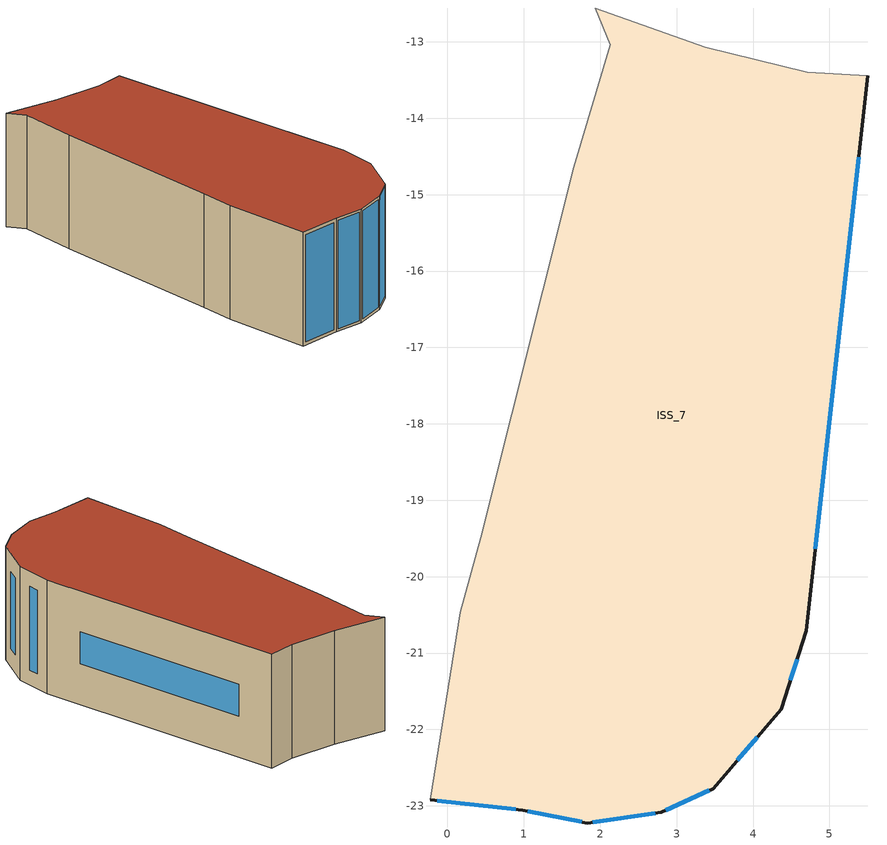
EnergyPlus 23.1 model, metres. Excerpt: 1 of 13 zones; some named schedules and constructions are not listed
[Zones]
ISS_7
 floor outside (90.1-2019 Nonresidential CZ 0 Exterior Floor (Mass)): -0.22,-22.92 0.16,-20.47 0.44,-19.49 1.65,-14.64 2.13,-13.04 1.93,-12.56 3.38,-13.07 4.71,-13.4 5.5,-13.44 4.7,-20.71 4.37,-21.73 3.48,-22.77 2.8,-23.09 1.83,-23.22 0.98,-23.06 z9
 wall outside (90.1-2019 Nonresidential CZ 0 Exterior Wall (Mass)): -0.22,-22.92 0.98,-23.06 1.83,-23.22 2.8,-23.09 3.48,-22.77 4.37,-21.73 4.7,-20.71 5.5,-13.44 z9:12
 wall to ISS_0 (Interior Partition (Mass)_FLIPPED): 5.5,-13.44 4.71,-13.4 3.38,-13.07 1.93,-12.56 2.13,-13.04 1.65,-14.64 0.44,-19.49 z9:12
 wall to ISS_11 (Interior Partition (Mass)): 0.44,-19.49 0.16,-20.47 -0.22,-22.92 z9:12
 window (90.1-2019 Nonresidential CZ 0 Glazing (Operable)): -0.13,-22.93 0.89,-23.05 z9.09:11.91; 1.05,-23.07 1.76,-23.21 z9.07:11.93; 1.9,-23.21 2.72,-23.1 z9.08:11.92; 2.85,-23.06 3.43,-22.8 z9.06:11.94; 3.8,-22.41 4.06,-22.1 z9.48:11.52; 4.49,-21.36 4.58,-21.08 z9.39:11.61; 4.81,-19.64 5.38,-14.51 z10.07:10.93
 roof outside (90.1-2019 Nonresidential CZ 0 Exterior Roof (Mass)): -0.22,-22.92 0.98,-23.06 1.83,-23.22 2.8,-23.09 3.48,-22.77 4.37,-21.73 4.7,-20.71 5.5,-13.44 4.71,-13.4 3.38,-13.07 1.93,-12.56 2.13,-13.04 1.65,-14.64 0.44,-19.49 0.16,-20.47 z12
[Schedule:Week:Daily]
NatVentAvail_ISS_2_12: 9e4de668-5c0b-4b18-9f84-43340eb7de64, 3fc7e13c-ba9b-4abf-ad62-5d9c6ae2b19f, 69fd0356-41ca-4566-a63a-875f57287f07, 0f72afe0-3d0d-43cd-bc86-6d366968bbdb, f0756c80-633d-445f-9ada-2880c47accb9, 58a8699a-92a3-475c-a43f-aee051d475cb, a5c75578-db00-4035-a6bd-12d8859ee814, 9e4de668-5c0b-4b18-9f84-43340eb7de64, 9e4de668-5c0b-4b18-9f84-43340eb7de64, 9e4de668-5c0b-4b18-9f84-43340eb7de64, 9e4de668-5c0b-4b18-9f84-43340eb7de64, 9e4de668-5c0b-4b18-9f84-43340eb7de64
NatVentAvail_ISS_2_13: 5668b15e-3178-4749-bdce-f16cad26c077, 43f57ed7-353c-49a5-95b1-fadbab51cf42, 9c120ee9-6e99-46a1-92c9-47147dbc7031, b718a5fb-b2a5-4edc-9616-2dbcbbb84562, 153a99d2-cb69-4770-80c4-b636431e560e, 7b7c670e-dffa-4387-a918-eb8090e016c5, 4ba70f92-26a1-4e22-ae9b-21b3a8cbfbc0, 5668b15e-3178-4749-bdce-f16cad26c077, 5668b15e-3178-4749-bdce-f16cad26c077, 5668b15e-3178-4749-bdce-f16cad26c077, 5668b15e-3178-4749-bdce-f16cad26c077, 5668b15e-3178-4749-bdce-f16cad26c077
NatVentAvail_ISS_2_14: 88ea5642-9558-4173-b52e-b72fd2a468fe, 7b0d70b4-6d3a-40d1-8645-cbeeba61a406, 91a15d1b-25b0-426a-999b-bde4fc834830, 8c6a5d82-2695-4c12-a2d9-937649744301, 5bb90e3b-6f0c-4724-a28a-9f01b1babb02, 70ed6a4c-85b4-46e2-b93d-c81f16dce1f6, 867d212e-9d6f-4428-ab79-ae34f15dca9c, 88ea5642-9558-4173-b52e-b72fd2a468fe, 88ea5642-9558-4173-b52e-b72fd2a468fe, 88ea5642-9558-4173-b52e-b72fd2a468fe, 88ea5642-9558-4173-b52e-b72fd2a468fe, 88ea5642-9558-4173-b52e-b72fd2a468fe
NatVentAvail_ISS_2_15: b7af9413-87d1-46bc-b3f9-c667b2052c9e, 269739aa-2d40-4877-9c61-5931b6ada25a, 7b914f22-7571-4aa1-ad53-4029426c74f7, 158876e2-13fd-4787-95ae-b86d372af880, 8e09e956-a7c9-41fd-ae93-b76491330efa, ad12a31f-083f-4236-bb79-d1e0870e19c1, 36a0acb6-d152-45fe-87a6-d6e7103a6972, b7af9413-87d1-46bc-b3f9-c667b2052c9e, b7af9413-87d1-46bc-b3f9-c667b2052c9e, b7af9413-87d1-46bc-b3f9-c667b2052c9e, b7af9413-87d1-46bc-b3f9-c667b2052c9e, b7af9413-87d1-46bc-b3f9-c667b2052c9e
NatVentAvail_ISS_2_16: cf3db2ff-82b6-488a-930d-133dbca2a297, d93b1293-4c19-4e22-a9a3-3eac806f7c1d, ac425b5f-9c42-4b8b-a498-5879e9bbcc94, a25a4507-8ff0-4e3c-92b1-267f2caeeb71, 5383cc17-6933-44ea-a498-ab2884f15de2, 9bfe174b-c2ed-4b65-a708-190e6d7b11fb, 4fd26251-b100-4953-a9ab-f1e24601d18a, cf3db2ff-82b6-488a-930d-133dbca2a297, cf3db2ff-82b6-488a-930d-133dbca2a297, cf3db2ff-82b6-488a-930d-133dbca2a297, cf3db2ff-82b6-488a-930d-133dbca2a297, cf3db2ff-82b6-488a-930d-133dbca2a297
NatVentAvail_ISS_2_17: f9e61ab1-7728-4d9d-8fe1-b24739b5c8d6, 813cbcb4-7a41-4a84-aec9-93c30a024dbd, 1a5d8876-3cc7-41a9-ba43-12e516d83989, 647e0f2c-778a-4d61-86bf-7f667cec723d, 2aae2edc-2d57-4e3d-973a-0211336ac020, 8d9c377b-d2ea-40e4-b66c-fc3d273aebea, cd556942-927f-4c86-bcef-3c459adf4f8e, f9e61ab1-7728-4d9d-8fe1-b24739b5c8d6, f9e61ab1-7728-4d9d-8fe1-b24739b5c8d6, f9e61ab1-7728-4d9d-8fe1-b24739b5c8d6, f9e61ab1-7728-4d9d-8fe1-b24739b5c8d6, f9e61ab1-7728-4d9d-8fe1-b24739b5c8d6
NatVentAvail_ISS_2_18: b58c5377-15d9-410f-a4cc-43822df6d4e0, 9e2eb322-e243-4a27-926a-d4e3defd8a08, 788a1496-81b9-4997-b196-09e885b656f9, b58c5377-15d9-410f-a4cc-43822df6d4e0, 6d0910fa-c984-4a92-8021-bbf9d67b93f9, a471a66b-f89d-442f-a9a8-48da8b7d5403, febc458f-bbc7-462c-85b9-881f4c73ab04, b58c5377-15d9-410f-a4cc-43822df6d4e0, b58c5377-15d9-410f-a4cc-43822df6d4e0, b58c5377-15d9-410f-a4cc-43822df6d4e0, b58c5377-15d9-410f-a4cc-43822df6d4e0, b58c5377-15d9-410f-a4cc-43822df6d4e0
NatVentAvail_ISS_2_19: a7a8551e-96d3-4fd6-bb0b-fe4ca2dd1986, f8c08b89-5adf-4e28-9409-8752b177d4a8, 524d0afd-2120-4997-92f0-2e86d4c74bf0, 94648f1a-2b8a-4c93-b626-513551805e1d, b85dd538-4fec-4d5e-8158-b1e68b90bbd8, 5b19d2b6-01c4-4e15-9780-7f20e980e38a, dd98143e-ec58-487d-9c8f-1bedbff18c8e, a7a8551e-96d3-4fd6-bb0b-fe4ca2dd1986, a7a8551e-96d3-4fd6-bb0b-fe4ca2dd1986, a7a8551e-96d3-4fd6-bb0b-fe4ca2dd1986, a7a8551e-96d3-4fd6-bb0b-fe4ca2dd1986, a7a8551e-96d3-4fd6-bb0b-fe4ca2dd1986
NatVentAvail_ISS_2_20: 556129f5-a8ab-42ab-bdec-427f6167c670, 2543d355-49e0-4e07-832c-9d94369e5f03, a7a8551e-96d3-4fd6-bb0b-fe4ca2dd1986, 707ad967-478c-4ac9-9f56-108cb743e184, ad2f890c-0a1c-4631-8b94-ab923c3a1fde, e09d4d53-ced4-452a-92ef-7031bfb63e31, 31eafc2d-287a-4af1-b968-868b65c6cfae, 556129f5-a8ab-42ab-bdec-427f6167c670, 556129f5-a8ab-42ab-bdec-427f6167c670, 556129f5-a8ab-42ab-bdec-427f6167c670, 556129f5-a8ab-42ab-bdec-427f6167c670, 556129f5-a8ab-42ab-bdec-427f6167c670
NatVentAvail_ISS_2_21: 0210ffe0-c8c5-4704-a17c-30f6b7ba5182, dc8b5669-3ebe-45cf-9e0a-796c1a786df0, 2e876ef0-6b14-469b-8aab-6b2f59b3159e, 99ba14a1-6c44-4f38-ba13-93252c98763a, 6cac600a-08a1-4369-bc47-e97c0b606d06, 49e001ed-d1c6-436c-bd0c-6ae12f544230, 33232d81-95e6-426a-8847-5e719ea95db1, 0210ffe0-c8c5-4704-a17c-30f6b7ba5182, 0210ffe0-c8c5-4704-a17c-30f6b7ba5182, 0210ffe0-c8c5-4704-a17c-30f6b7ba5182, 0210ffe0-c8c5-4704-a17c-30f6b7ba5182, 0210ffe0-c8c5-4704-a17c-30f6b7ba5182
NatVentAvail_ISS_2_22: 1bd8f6d5-efdc-47d3-8767-3f77d1b1a966, 998d96e1-0d67-4c43-8d66-3cf94210b12a, ff997f24-f6a6-43dc-ac3a-8c8fbd2ec0f4, cb262533-cb30-4446-bc1c-c7c292bc447b, ff731b20-b5fb-4160-a318-e8e97e32bd46, 112c67cb-92bf-435b-ae7b-1489d35ec978, 2bf5643d-2712-495e-b11b-f71902a6beb9, 1bd8f6d5-efdc-47d3-8767-3f77d1b1a966, 1bd8f6d5-efdc-47d3-8767-3f77d1b1a966, 1bd8f6d5-efdc-47d3-8767-3f77d1b1a966, 1bd8f6d5-efdc-47d3-8767-3f77d1b1a966, 1bd8f6d5-efdc-47d3-8767-3f77d1b1a966
NatVentAvail_ISS_2_23: 2ea1310e-d988-40e8-921b-6f63c6c66c5d, 2098abeb-3ad9-48cc-8fa9-fe43be57d8ea, ecac4bea-a4ab-4ca8-b15a-d21bf3634e23, 42f69e0f-da8f-401e-a904-95fe2d631b8b, 0fd5cf7c-50d3-4cef-a79c-1a673837e4a7, fda086fc-4683-4251-a165-0c31756bfeb3, 79ede57d-2ea5-4b6c-a09a-282900601d10, 2ea1310e-d988-40e8-921b-6f63c6c66c5d, 2ea1310e-d988-40e8-921b-6f63c6c66c5d, 2ea1310e-d988-40e8-921b-6f63c6c66c5d, 2ea1310e-d988-40e8-921b-6f63c6c66c5d, 2ea1310e-d988-40e8-921b-6f63c6c66c5d
NatVentAvail_ISS_2_24: ca33ea72-290d-466f-a10d-04f5078d5459, 80ac7100-fecc-432b-b8d8-0aef27925792, 0912e7bf-7941-4e81-81b9-3fe24044cb67, d3ac68ac-e5e1-41af-bbe9-eeafd04eb16f, 9366b974-fd66-436a-86a6-3dff316a52ed, 13d55ff6-3126-4d7e-a0b5-9d8af0269879, f26b9bc5-ebc0-49e0-b6f6-a9aecd680394, ca33ea72-290d-466f-a10d-04f5078d5459, ca33ea72-290d-466f-a10d-04f5078d5459, ca33ea72-290d-466f-a10d-04f5078d5459, ca33ea72-290d-466f-a10d-04f5078d5459, ca33ea72-290d-466f-a10d-04f5078d5459
NatVentAvail_ISS_2_25: 5e0caf0a-0975-4095-aeee-5177679fc916, ef3acc4a-62a7-4368-b11b-0bc0ee34e112, 768736c6-1e3d-478b-935d-de285d9124b7, a7131d28-bfe0-4a79-ba31-4b6647055931, 0b9b0190-0d32-4286-8001-29d5007821be, 1e2a233d-4ecc-4662-8356-21ca5b01d4a7, ed222975-a6bd-4094-8680-d0088485bc24, 5e0caf0a-0975-4095-aeee-5177679fc916, 5e0caf0a-0975-4095-aeee-5177679fc916, 5e0caf0a-0975-4095-aeee-5177679fc916, 5e0caf0a-0975-4095-aeee-5177679fc916, 5e0caf0a-0975-4095-aeee-5177679fc916
NatVentAvail_ISS_2_26: a0b2a994-346e-4f55-a40b-16c7d419b6a2, 93805fc4-68be-4367-b3d0-b1b0e915321a, 5b29b277-6946-4da2-9128-33dfe5b4a573, d8981ea7-3b19-4a0d-892a-4c63977dc961, 0f82b64c-7dc7-406a-8c1e-aa47caf37df0, e373829c-525b-4fac-a1b1-a8f08a7194f4, 21a982b9-085a-47cf-8ea2-cb4a41862746, a0b2a994-346e-4f55-a40b-16c7d419b6a2, a0b2a994-346e-4f55-a40b-16c7d419b6a2, a0b2a994-346e-4f55-a40b-16c7d419b6a2, a0b2a994-346e-4f55-a40b-16c7d419b6a2, a0b2a994-346e-4f55-a40b-16c7d419b6a2
NatVentAvail_ISS_2_27: 80324efd-f152-46ce-8575-1a18cefcb39a, 814fabf4-0522-4fe9-8f4f-1de8b595f9f5, d29c8621-b3bd-4f5f-961a-eec346ff4369, a817186f-8b5f-4d80-8c05-1cb199520749, 2dd3d1b6-e47b-47d8-8fa7-20257f54925f, b9bdd769-4ede-4986-a14d-4a501dff3d8b, 26786c90-2d85-41bd-bb4a-5ca09446c117, 80324efd-f152-46ce-8575-1a18cefcb39a, 80324efd-f152-46ce-8575-1a18cefcb39a, 80324efd-f152-46ce-8575-1a18cefcb39a, 80324efd-f152-46ce-8575-1a18cefcb39a, 80324efd-f152-46ce-8575-1a18cefcb39a
NatVentAvail_ISS_2_28: afddefd6-28d4-442d-ad49-25f7afed06cb, 11ce3725-ac08-45b4-8d15-dba4ddbf81b5, 5c9ea6a9-4a28-445d-8b68-fd476ea83ca3, bbbf1602-9477-4e5e-9481-cd1d7e6d0c49, 647e0f2c-778a-4d61-86bf-7f667cec723d, 7e8d2272-57f1-4e50-bfe5-2ae03f082589, 0210ffe0-c8c5-4704-a17c-30f6b7ba5182, afddefd6-28d4-442d-ad49-25f7afed06cb, afddefd6-28d4-442d-ad49-25f7afed06cb, afddefd6-28d4-442d-ad49-25f7afed06cb, afddefd6-28d4-442d-ad49-25f7afed06cb, afddefd6-28d4-442d-ad49-25f7afed06cb
NatVentAvail_ISS_2_29: 9743d7e3-5405-4d04-9865-b119cb90919b, 491b088b-98a8-4ca1-afb7-5d421815d782, ed3e7bd5-1fa8-481b-8e43-0912eb1fffae, 5533be66-3b4f-405b-b799-99f8e34f8cb0, 647e0f2c-778a-4d61-86bf-7f667cec723d, 647e0f2c-778a-4d61-86bf-7f667cec723d, 86fec154-2770-4333-869b-bb2f9d25b5ef, 9743d7e3-5405-4d04-9865-b119cb90919b, 9743d7e3-5405-4d04-9865-b119cb90919b, 9743d7e3-5405-4d04-9865-b119cb90919b, 9743d7e3-5405-4d04-9865-b119cb90919b, 9743d7e3-5405-4d04-9865-b119cb90919b
NatVentAvail_ISS_2_30: 61e7fb13-a446-4ec6-a607-a4a6cd2284d3, 47c5d768-7b4a-48a1-808d-429495cd01bc, da508a49-ad8b-4e53-b9b2-d0164f52c373, dcf350dc-4f7b-4b5e-b1b8-92644482046e, ee0a353c-06c1-410a-9095-8f6744b1c2f1, 93529c20-7374-44df-b5d5-3c3c54298201, ccaff583-bd9d-4d07-a1ac-620ebebbb31c, 61e7fb13-a446-4ec6-a607-a4a6cd2284d3, 61e7fb13-a446-4ec6-a607-a4a6cd2284d3, 61e7fb13-a446-4ec6-a607-a4a6cd2284d3, 61e7fb13-a446-4ec6-a607-a4a6cd2284d3, 61e7fb13-a446-4ec6-a607-a4a6cd2284d3
NatVentAvail_ISS_2_31: 82c106dd-bc00-4fce-8a04-eb4dc76f4f9c, 707ad967-478c-4ac9-9f56-108cb743e184, ed3e7bd5-1fa8-481b-8e43-0912eb1fffae, bbd0b068-26ff-4e4f-a8c0-b57341ff118f, 22fa6a63-464b-4f2c-a65c-d87b5fc7b7d2, 599195e0-ed3c-47ca-9420-8eb2dc85b173, 45bf7535-998e-43fd-8738-e1cb52290b51, 82c106dd-bc00-4fce-8a04-eb4dc76f4f9c, 82c106dd-bc00-4fce-8a04-eb4dc76f4f9c, 82c106dd-bc00-4fce-8a04-eb4dc76f4f9c, 82c106dd-bc00-4fce-8a04-eb4dc76f4f9c, 82c106dd-bc00-4fce-8a04-eb4dc76f4f9c
NatVentAvail_ISS_2_32: cabfadc2-6953-45da-a61a-3c777a358487, 6c62541d-0fa1-4a40-aa60-21a33239d522, 010681ba-3f35-4375-ab69-e478d26ef3a8, f4995040-d87e-4d6b-8b10-33307671ceab, 40516d12-9d9c-490d-bfd0-43ec75ffd147, f0ca66fc-98c0-45fc-b267-2071b25404df, 912a42c6-4e4a-4a4a-86b4-7e837848d989, cabfadc2-6953-45da-a61a-3c777a358487, cabfadc2-6953-45da-a61a-3c777a358487, cabfadc2-6953-45da-a61a-3c777a358487, cabfadc2-6953-45da-a61a-3c777a358487, cabfadc2-6953-45da-a61a-3c777a358487
NatVentAvail_ISS_2_33: dc0ba347-f5a3-4e9a-83c0-c83cc8bc54ae, ecea5fd7-fd1b-406f-aead-827340311a92, 2e9cac2a-bf76-4c29-afb8-0580842f94bd, 8ddd8f98-3bd6-4dbb-9028-2ad25883ccd4, 3e242ed7-cd6c-40cd-b18f-d34fd88d666a, 2e876ef0-6b14-469b-8aab-6b2f59b3159e, a575a69e-0300-4b39-b79f-9cb5c69989e1, dc0ba347-f5a3-4e9a-83c0-c83cc8bc54ae, dc0ba347-f5a3-4e9a-83c0-c83cc8bc54ae, dc0ba347-f5a3-4e9a-83c0-c83cc8bc54ae, dc0ba347-f5a3-4e9a-83c0-c83cc8bc54ae, dc0ba347-f5a3-4e9a-83c0-c83cc8bc54ae
NatVentAvail_ISS_2_34: c71735a8-d2ba-4572-830a-0894734640e5, 15a84b72-439d-4805-ac4c-ff4de479cb51, 99714c36-b1d6-4269-a341-3a8989bea4df, 2fba47ff-7b53-40d4-9c31-7281f1302855, 3bb729e9-ca62-4469-8274-3f21b47b349f, 8c979c6f-6f2c-4314-9f72-cd5781efeae1, c2eda44f-94bb-4372-852e-6bef2cd02afb, c71735a8-d2ba-4572-830a-0894734640e5, c71735a8-d2ba-4572-830a-0894734640e5, c71735a8-d2ba-4572-830a-0894734640e5, c71735a8-d2ba-4572-830a-0894734640e5, c71735a8-d2ba-4572-830a-0894734640e5
NatVentAvail_ISS_2_35: cb2e8875-93ba-420c-9320-8b74680c8990, e062ad48-5426-41dd-bf23-2009f85f336c, 31e6458c-07ac-4517-9220-31c48d09a3b9, 9b7d131e-3186-449e-8b52-dd4789ce3bba, a86efa0d-8891-41c0-89a9-eb536844657b, 035549cb-7cd7-4bfe-8bc9-e49292565a0c, bd6db147-fc37-4205-9b11-5b6f46a8a82d, cb2e8875-93ba-420c-9320-8b74680c8990, cb2e8875-93ba-420c-9320-8b74680c8990, cb2e8875-93ba-420c-9320-8b74680c8990, cb2e8875-93ba-420c-9320-8b74680c8990, cb2e8875-93ba-420c-9320-8b74680c8990
NatVentAvail_ISS_2_36: 14957d78-7096-4cd0-847d-719851f1f9cb, 556129f5-a8ab-42ab-bdec-427f6167c670, acefeeb5-6950-4d29-9a31-038535040565, c95166c3-0df7-4854-af66-5e402a93c156, f497b814-0ae1-4cd8-a428-8543eff9f638, e9c6165c-14cd-4937-a8e7-b565664e8b78, 768736c6-1e3d-478b-935d-de285d9124b7, 14957d78-7096-4cd0-847d-719851f1f9cb, 14957d78-7096-4cd0-847d-719851f1f9cb, 14957d78-7096-4cd0-847d-719851f1f9cb, 14957d78-7096-4cd0-847d-719851f1f9cb, 14957d78-7096-4cd0-847d-719851f1f9cb
NatVentAvail_ISS_2_37: 647e0f2c-778a-4d61-86bf-7f667cec723d, 3f10379c-0093-4767-992c-fd07ff15a921, a515830e-e99d-4f80-8d2d-bceac72bcc96, 708f4b1b-d897-4e40-ba31-5dcf786ec232, 88f0f781-2095-4cab-811f-fcbeafe84bf1, 9497c3f9-e4f3-4ae8-9b5e-6f440661514e, f0d131bc-7259-480b-abc7-8669a17035a5, 647e0f2c-778a-4d61-86bf-7f667cec723d, 647e0f2c-778a-4d61-86bf-7f667cec723d, 647e0f2c-778a-4d61-86bf-7f667cec723d, 647e0f2c-778a-4d61-86bf-7f667cec723d, 647e0f2c-778a-4d61-86bf-7f667cec723d
NatVentAvail_ISS_2_38: 38160a7b-cedf-439a-8059-5cf7941b4912, 03ce9e7a-65d5-46a4-8d63-0140e1345a37, 14957d78-7096-4cd0-847d-719851f1f9cb, cfbf5411-beb3-41e1-9a23-aa0ca608badd, 8dcef693-7ac2-4f5f-997f-bc84f486b6a7, 7eab9e2b-be06-4916-a95d-86be924a48ab, 54e0b8a6-a6b6-4136-87a9-f83568c42000, 38160a7b-cedf-439a-8059-5cf7941b4912, 38160a7b-cedf-439a-8059-5cf7941b4912, 38160a7b-cedf-439a-8059-5cf7941b4912, 38160a7b-cedf-439a-8059-5cf7941b4912, 38160a7b-cedf-439a-8059-5cf7941b4912
NatVentAvail_ISS_2_39: 42116582-086e-478e-a545-e69779dd8a52, 9d288bcf-82ae-4146-9808-df23f250a1dc, d05bd24d-796b-48bf-8bc5-fa42b119640c, 892ca305-55de-4dc0-af6a-51d8376fde55, 7994c865-9a9e-42bf-96af-63adb22c49f4, dce1a1f0-0f4f-47f8-879e-e82bf6481323, 647e0f2c-778a-4d61-86bf-7f667cec723d, 42116582-086e-478e-a545-e69779dd8a52, 42116582-086e-478e-a545-e69779dd8a52, 42116582-086e-478e-a545-e69779dd8a52, 42116582-086e-478e-a545-e69779dd8a52, 42116582-086e-478e-a545-e69779dd8a52
NatVentAvail_ISS_2_40: 5533be66-3b4f-405b-b799-99f8e34f8cb0, 62544955-a936-482c-906c-381c0f763359, 7b40fb9b-38a4-4381-aacb-8ca0e517f460, 6cff4513-23d9-4409-9f82-67d1129c049c, af7cea50-2548-4713-ade1-bb5f1317633d, a6147425-efa8-4ccf-b728-ea99352bfbcc, d3442ac6-991d-4841-938f-e4596bd3233e, 5533be66-3b4f-405b-b799-99f8e34f8cb0, 5533be66-3b4f-405b-b799-99f8e34f8cb0, 5533be66-3b4f-405b-b799-99f8e34f8cb0, 5533be66-3b4f-405b-b799-99f8e34f8cb0, 5533be66-3b4f-405b-b799-99f8e34f8cb0
NatVentAvail_ISS_2_41: 59d3c64f-cbeb-49ec-8387-58f3f2b90f9d, 66007fb2-c5ae-419e-81cc-261699452ae2, 7d14298f-0906-4f3e-9f36-b6a99c817ed8, bd011661-e40d-459e-81a3-81152da9ae29, a116ffe2-3308-46ed-a124-2af9f3d2e74a, db9fa88f-338c-411f-a84f-49e209720758, 803f9708-a926-4751-926f-f16e332721b0, 59d3c64f-cbeb-49ec-8387-58f3f2b90f9d, 59d3c64f-cbeb-49ec-8387-58f3f2b90f9d, 59d3c64f-cbeb-49ec-8387-58f3f2b90f9d, 59d3c64f-cbeb-49ec-8387-58f3f2b90f9d, 59d3c64f-cbeb-49ec-8387-58f3f2b90f9d
NatVentAvail_ISS_2_42: 2808f7b0-1c0f-4144-87d4-a76f10fee8d9, e3fb42f2-a6d4-4862-bf0f-71ab0796680f, 0818dc65-244d-4940-a860-a19bc4301a4e, 2a278de2-dc39-4bd9-9e82-1f718675efa6, b7428224-98b5-45bc-b742-e868bdf63f7d, ffb6534b-00db-462c-8b74-2842105eb40f, fecb7d50-88e2-4d1a-af6c-68455751857f, 2808f7b0-1c0f-4144-87d4-a76f10fee8d9, 2808f7b0-1c0f-4144-87d4-a76f10fee8d9, 2808f7b0-1c0f-4144-87d4-a76f10fee8d9, 2808f7b0-1c0f-4144-87d4-a76f10fee8d9, 2808f7b0-1c0f-4144-87d4-a76f10fee8d9
NatVentAvail_ISS_2_43: 9dc253b0-e231-4f2b-9ea7-828fee2c37e4, fa0bea73-c2e6-45e3-96d8-af98ac851d88, 9be23fc3-474e-46e7-80ab-479dcdd7b12c, 454bf78a-b83d-4394-8a58-09a865dced9e, b4d43366-15f9-4acc-a29f-34d4b033d256, 4871399f-b61b-4905-af7a-bcd03d8ceefa, 763d6eef-4fd2-4aa6-889b-548632fdfbdf, 9dc253b0-e231-4f2b-9ea7-828fee2c37e4, 9dc253b0-e231-4f2b-9ea7-828fee2c37e4, 9dc253b0-e231-4f2b-9ea7-828fee2c37e4, 9dc253b0-e231-4f2b-9ea7-828fee2c37e4, 9dc253b0-e231-4f2b-9ea7-828fee2c37e4
NatVentAvail_ISS_2_44: 0f435dd7-9992-4b1e-916b-d8ab013a0a25, af6d4643-a23d-428c-a926-324cae536613, 4a1d064e-6624-471d-9067-2aa29d2c6981, 5bd9e082-df74-473f-bff6-e8c21f54018f, 7245a75b-724e-4f00-8039-c1458dfc5d4f, 7cd69c54-cd54-49da-b36e-df01f1c90000, 5bc4788b-fd45-4e6f-9cfe-d2f56625bb94, 0f435dd7-9992-4b1e-916b-d8ab013a0a25, 0f435dd7-9992-4b1e-916b-d8ab013a0a25, 0f435dd7-9992-4b1e-916b-d8ab013a0a25, 0f435dd7-9992-4b1e-916b-d8ab013a0a25, 0f435dd7-9992-4b1e-916b-d8ab013a0a25
NatVentAvail_ISS_2_45: 2e6fd446-64fd-454b-83e0-e820f9a5f52d, 47c5d768-7b4a-48a1-808d-429495cd01bc, 24f82ca7-02df-4b2b-8431-49b57da55878, 9154eef6-d584-40c8-9aaf-951aa9aadaa9, d05bd24d-796b-48bf-8bc5-fa42b119640c, ff37fa68-dd59-4cdc-90b5-d7eb4149bc4b, 2e6fd446-64fd-454b-83e0-e820f9a5f52d, 2e6fd446-64fd-454b-83e0-e820f9a5f52d, 2e6fd446-64fd-454b-83e0-e820f9a5f52d, 2e6fd446-64fd-454b-83e0-e820f9a5f52d, 2e6fd446-64fd-454b-83e0-e820f9a5f52d, 2e6fd446-64fd-454b-83e0-e820f9a5f52d
NatVentAvail_ISS_2_46: 3880684c-4c2a-4487-a7e7-7d189b46f996, e3fb42f2-a6d4-4862-bf0f-71ab0796680f, 4976e6ea-0732-4ae9-9683-e3dbb1fc3b68, 66a4b0d3-9729-4bf5-9d08-4a9be02f38f6, 820141ac-03eb-4e58-a5b8-6f2c45d92f95, 33cd5aa4-a96e-426c-81d2-1221b210cbe2, 15d4cf67-ff78-4ec2-8d50-2fc886172d41, 3880684c-4c2a-4487-a7e7-7d189b46f996, 3880684c-4c2a-4487-a7e7-7d189b46f996, 3880684c-4c2a-4487-a7e7-7d189b46f996, 3880684c-4c2a-4487-a7e7-7d189b46f996, 3880684c-4c2a-4487-a7e7-7d189b46f996
NatVentAvail_ISS_2_47: ee9849e3-887a-499a-b882-28cbc8083034, 4b53910d-d204-4947-a54a-cd3d37a40da5, 1223336f-18bf-437e-8268-c0e1954d8743, 753e93bf-89d1-40d1-b309-9bce8eb9f664, 81dae9b8-5997-469a-9117-cbc3d17ebd06, af543aae-b248-4037-99a1-4d50ae8ffb33, 5d5b2702-2c7f-483b-947f-456a0eea631f, ee9849e3-887a-499a-b882-28cbc8083034, ee9849e3-887a-499a-b882-28cbc8083034, ee9849e3-887a-499a-b882-28cbc8083034, ee9849e3-887a-499a-b882-28cbc8083034, ee9849e3-887a-499a-b882-28cbc8083034
NatVentAvail_ISS_2_48: 30d76fa2-4c50-4b3a-ad17-cc10b9aea00e, b717b5df-fc11-4f22-a0bd-12f8fad6ab1c, 69c12385-b157-4fe4-8344-63f7e2c458b7, 827d8c67-cae4-4eb4-a0be-ff347a9871f8, 2b8b0dab-d679-468d-919a-671dc34f505c, b9656b78-909f-4a35-9a7a-69544d47ec9e, 6b2a8a7c-3353-40dc-b63b-3f8b394cf8f3, 30d76fa2-4c50-4b3a-ad17-cc10b9aea00e, 30d76fa2-4c50-4b3a-ad17-cc10b9aea00e, 30d76fa2-4c50-4b3a-ad17-cc10b9aea00e, 30d76fa2-4c50-4b3a-ad17-cc10b9aea00e, 30d76fa2-4c50-4b3a-ad17-cc10b9aea00e
NatVentAvail_ISS_2_49: e0015b53-feea-4429-ada7-d76f0b9231d1, 55596048-ec17-487a-902e-c55c7eb9ace5, b853b29e-9c2c-4892-bd5c-8d3a8b51e72a, 252c8724-0607-4cdb-be98-c91667e48fc6, c2935997-d6a9-4e1d-b60c-1610340fb184, c9327b22-8aae-4475-9a9a-6cf8266ffa2d, 47a5a79d-addb-4f5c-b3b1-a9e1da72ace4, e0015b53-feea-4429-ada7-d76f0b9231d1, e0015b53-feea-4429-ada7-d76f0b9231d1, e0015b53-feea-4429-ada7-d76f0b9231d1, e0015b53-feea-4429-ada7-d76f0b9231d1, e0015b53-feea-4429-ada7-d76f0b9231d1
NatVentAvail_ISS_2_50: ce5cffd1-dfe9-4efa-b3d5-d671689116b9, 7b40fb9b-38a4-4381-aacb-8ca0e517f460, a6f73b0e-533f-4f09-9ae1-883daf27fab8, 0938b528-273c-47a1-9994-1ea175fea59f, 88c98681-de3d-4e86-ac7d-cc4d1fde16bc, 384e5245-378b-4e4a-ad9e-28e078c8ad76, 430e81d0-f273-4145-8489-7b59100bae38, ce5cffd1-dfe9-4efa-b3d5-d671689116b9, ce5cffd1-dfe9-4efa-b3d5-d671689116b9, ce5cffd1-dfe9-4efa-b3d5-d671689116b9, ce5cffd1-dfe9-4efa-b3d5-d671689116b9, ce5cffd1-dfe9-4efa-b3d5-d671689116b9
NatVentAvail_ISS_2_51: cc87b3bc-a484-4a66-ba94-8dbdbdef3971, 12642c11-dbef-4302-a739-7d4c22e4cf91, 235e2975-71d9-4922-b088-0a3fc6f7e5c8, fd6bbb1e-dcd4-4596-a6b1-b28f948110c9, 17666d23-c914-44f2-9bf1-9adc02903633, 8a363d2e-cb01-49ae-b4df-73bd649d6a56, 599195e0-ed3c-47ca-9420-8eb2dc85b173, cc87b3bc-a484-4a66-ba94-8dbdbdef3971, cc87b3bc-a484-4a66-ba94-8dbdbdef3971, cc87b3bc-a484-4a66-ba94-8dbdbdef3971, cc87b3bc-a484-4a66-ba94-8dbdbdef3971, cc87b3bc-a484-4a66-ba94-8dbdbdef3971
NatVentAvail_ISS_2_52: 645b4d4e-ac9d-495e-9a63-2e4d1f50bce6, 645b4d4e-ac9d-495e-9a63-2e4d1f50bce6, 645b4d4e-ac9d-495e-9a63-2e4d1f50bce6, 645b4d4e-ac9d-495e-9a63-2e4d1f50bce6, 645b4d4e-ac9d-495e-9a63-2e4d1f50bce6, 645b4d4e-ac9d-495e-9a63-2e4d1f50bce6, 645b4d4e-ac9d-495e-9a63-2e4d1f50bce6, 645b4d4e-ac9d-495e-9a63-2e4d1f50bce6, 645b4d4e-ac9d-495e-9a63-2e4d1f50bce6, 645b4d4e-ac9d-495e-9a63-2e4d1f50bce6, 645b4d4e-ac9d-495e-9a63-2e4d1f50bce6, 645b4d4e-ac9d-495e-9a63-2e4d1f50bce6
CoolAvail_ISS_3_0: a417bc9b-de5d-478e-ac5a-152c6a4f7a89, 836c73d3-2576-4144-97e6-c70854d764d6, f21eb7b5-cb40-4ed3-bbb3-f16760163231, 53be7783-fd64-423c-a27b-175849620a87, 22bc9668-a33e-41c7-ae03-98d5d5175df1, 2412ec26-a0f2-4143-834a-9f1852bb9a24, c20c6325-035d-4fcf-ab28-c6ec7fc70f12, a417bc9b-de5d-478e-ac5a-152c6a4f7a89, a417bc9b-de5d-478e-ac5a-152c6a4f7a89, a417bc9b-de5d-478e-ac5a-152c6a4f7a89, a417bc9b-de5d-478e-ac5a-152c6a4f7a89, a417bc9b-de5d-478e-ac5a-152c6a4f7a89
CoolAvail_ISS_3_1: 600e6f81-509e-41a3-bf2a-7f4d4cd3f12d, 9c59bec2-965e-4264-86f9-2795118ffd9a, 27e7b16b-72d9-431f-b453-2e2977553cfc, 50203e56-6c21-4e68-9ed3-ec361ae7fbf5, 3c5e5518-20ab-4da8-b48c-757ccb7e7b16, 3e445df1-7824-4703-812c-c04ceaa15678, 9ed38821-d607-4615-af28-74997d602d41, 600e6f81-509e-41a3-bf2a-7f4d4cd3f12d, 600e6f81-509e-41a3-bf2a-7f4d4cd3f12d, 600e6f81-509e-41a3-bf2a-7f4d4cd3f12d, 600e6f81-509e-41a3-bf2a-7f4d4cd3f12d, 600e6f81-509e-41a3-bf2a-7f4d4cd3f12d
CoolAvail_ISS_3_2: fefa7470-6499-4d9c-b07b-9c7f88e447d1, a7dcafae-2906-446c-9b26-0086116a9b99, 3c5e5518-20ab-4da8-b48c-757ccb7e7b16, 54ed71e1-a682-4fa7-a082-a69a991a5405, 836c73d3-2576-4144-97e6-c70854d764d6, 880b13ef-80d1-48a6-8c94-5c4a55c71318, fa33bd47-d0f2-41b1-b05b-c4f59bf5be52, fefa7470-6499-4d9c-b07b-9c7f88e447d1, fefa7470-6499-4d9c-b07b-9c7f88e447d1, fefa7470-6499-4d9c-b07b-9c7f88e447d1, fefa7470-6499-4d9c-b07b-9c7f88e447d1, fefa7470-6499-4d9c-b07b-9c7f88e447d1
CoolAvail_ISS_3_3: a964d107-99e5-4c3f-80a4-b375b6296ccf, 2bf5643d-2712-495e-b11b-f71902a6beb9, 5cc6bdb1-05a1-42f5-8221-9d794d79924b, 2a3339b3-e2e2-45cf-b4ec-3f7e3fbc4b55, 3115536e-5706-4f12-9700-b6739fd72d3d, a417bc9b-de5d-478e-ac5a-152c6a4f7a89, fb0c9244-f965-4aaa-a2ea-ef8543a84256, a964d107-99e5-4c3f-80a4-b375b6296ccf, a964d107-99e5-4c3f-80a4-b375b6296ccf, a964d107-99e5-4c3f-80a4-b375b6296ccf, a964d107-99e5-4c3f-80a4-b375b6296ccf, a964d107-99e5-4c3f-80a4-b375b6296ccf
CoolAvail_ISS_3_4: 6da0d640-41d6-4d81-b6cd-84a96e27eb92, dc335e7b-e40b-45d7-a3b8-b3f38785f657, 0a8c2671-be92-4c7e-aefa-c823da672600, 25096b80-bc5d-4046-ae34-9a421a7ba3f3, 17924a3c-c327-41d2-8c3e-03fad28696f8, 5b6cb459-1bee-44b7-8ed4-1532ec9fd585, dc335e7b-e40b-45d7-a3b8-b3f38785f657, 6da0d640-41d6-4d81-b6cd-84a96e27eb92, 6da0d640-41d6-4d81-b6cd-84a96e27eb92, 6da0d640-41d6-4d81-b6cd-84a96e27eb92, 6da0d640-41d6-4d81-b6cd-84a96e27eb92, 6da0d640-41d6-4d81-b6cd-84a96e27eb92
CoolAvail_ISS_3_5: 1b2b79ad-1cd5-4e6e-8a93-2c334258d025, 7fac5dca-6247-45cd-8dfd-59ff1113f6d2, 0d3f302e-39b3-46db-91ad-ebb567b88478, 2ed8bb58-8f91-4013-ab6e-6fc83ace663d, 6d769ada-60ce-4cc0-b9dc-2cb87715f69f, 34333be0-0b36-417a-bdaa-6125df437898, 1771ffd5-caa0-4928-820c-20e77cdef4f0, 1b2b79ad-1cd5-4e6e-8a93-2c334258d025, 1b2b79ad-1cd5-4e6e-8a93-2c334258d025, 1b2b79ad-1cd5-4e6e-8a93-2c334258d025, 1b2b79ad-1cd5-4e6e-8a93-2c334258d025, 1b2b79ad-1cd5-4e6e-8a93-2c334258d025
CoolAvail_ISS_3_6: 5786a1c6-38cc-438a-a068-25cba8108d9f, 99714c36-b1d6-4269-a341-3a8989bea4df, b6e89017-2100-4019-9f46-5af95941ae45, ad3a6a62-cc7b-4c7e-a7e5-a267f50f4db2, 9b5191b9-2555-434d-b0ed-037681804869, 77e88983-67f6-4b44-98dd-3054537edaa1, dbd4606c-3431-4140-add9-9da3cfab12af, 5786a1c6-38cc-438a-a068-25cba8108d9f, 5786a1c6-38cc-438a-a068-25cba8108d9f, 5786a1c6-38cc-438a-a068-25cba8108d9f, 5786a1c6-38cc-438a-a068-25cba8108d9f, 5786a1c6-38cc-438a-a068-25cba8108d9f
CoolAvail_ISS_3_7: c21ce18f-258a-42b2-8b25-b9ab2e27f413, b43b7172-e3fb-4373-bdc9-8f749b47d15a, bf85736a-8573-442e-bd85-ff585c752e59, 517003f4-7d9d-40fb-96d9-487fb39c5bf8, d911e7df-975a-4f11-9ff0-e05dcd8c4814, ecacc597-b4bd-4c38-8eed-319bf132f5de, d5c7f0f5-559e-4bac-bf6a-45cfbae4ef2a, c21ce18f-258a-42b2-8b25-b9ab2e27f413, c21ce18f-258a-42b2-8b25-b9ab2e27f413, c21ce18f-258a-42b2-8b25-b9ab2e27f413, c21ce18f-258a-42b2-8b25-b9ab2e27f413, c21ce18f-258a-42b2-8b25-b9ab2e27f413
CoolAvail_ISS_3_8: c855a87a-381b-46c5-9509-19cdc15a7f16, 301e79a2-4036-4552-9288-b8d9b4fa0011, 93b745e8-7b9f-4e30-bf71-441b1fdfacd8, e88b8bb8-62ab-4327-a7bc-c4fc003f64de, bbe2ed1d-55af-43bf-9d37-65de6e4a3dd3, 0d434c85-d0d1-4a07-af58-6785c255dbec, 12531b47-a778-409a-afc3-5f5a1a383e38, c855a87a-381b-46c5-9509-19cdc15a7f16, c855a87a-381b-46c5-9509-19cdc15a7f16, c855a87a-381b-46c5-9509-19cdc15a7f16, c855a87a-381b-46c5-9509-19cdc15a7f16, c855a87a-381b-46c5-9509-19cdc15a7f16
CoolAvail_ISS_3_9: 0e76d949-a282-46ec-b801-109060926de2, b4f32424-d3d6-4af7-a79c-c04e2e11757a, 12531b47-a778-409a-afc3-5f5a1a383e38, e719e640-7e00-489b-8edd-bfe7804a2d2a, b5618662-c7cc-49cd-b34e-3453c7b254f5, 1922962d-f5d9-4df7-88ca-7a33a5eb062f, dd18dc81-d582-4864-a0d4-3ada93574e7f, 0e76d949-a282-46ec-b801-109060926de2, 0e76d949-a282-46ec-b801-109060926de2, 0e76d949-a282-46ec-b801-109060926de2, 0e76d949-a282-46ec-b801-109060926de2, 0e76d949-a282-46ec-b801-109060926de2
CoolAvail_ISS_3_10: f2bd7b92-6a91-4a89-8048-be345e62b38b, 12531b47-a778-409a-afc3-5f5a1a383e38, cb1b75e0-4137-4ada-927f-2a61dd554a3e, 09a565fc-3c68-4068-ac26-319aca6ba4b6, 816801dc-b40d-4246-9c25-0442f06b9d2d, 4eb1512c-ff09-472e-9494-275f9ae03200, 5d9c1a4a-b97f-4733-94bd-e5325f87bb21, f2bd7b92-6a91-4a89-8048-be345e62b38b, f2bd7b92-6a91-4a89-8048-be345e62b38b, f2bd7b92-6a91-4a89-8048-be345e62b38b, f2bd7b92-6a91-4a89-8048-be345e62b38b, f2bd7b92-6a91-4a89-8048-be345e62b38b
CoolAvail_ISS_3_11: 12531b47-a778-409a-afc3-5f5a1a383e38, 2626e346-23d2-4094-83a7-631a79799c78, 0bedf773-e20a-4acd-be5e-dfccc22e870d, 24e94fec-3535-439c-998b-a71de5d75a6d, d685fd45-53cd-4718-a5ea-5b6e2e856276, 3d46383b-c6ac-4ba4-9cc0-c0f1da04c7fa, 770208d9-5b4d-4cf1-9200-3452b372fe61, 12531b47-a778-409a-afc3-5f5a1a383e38, 12531b47-a778-409a-afc3-5f5a1a383e38, 12531b47-a778-409a-afc3-5f5a1a383e38, 12531b47-a778-409a-afc3-5f5a1a383e38, 12531b47-a778-409a-afc3-5f5a1a383e38
CoolAvail_ISS_3_12: 2a49bd9e-9915-47a3-954b-a32c9e47500b, 9e08d60f-c9da-484f-bf9e-7837ddd3a511, 85e938f2-61f0-4092-8ec3-83b8dffe3a66, 8ebf287d-460c-41da-8c03-126490aeafa5, 22e4fa96-4470-425b-901e-3615cbdfe0e1, 40eb410b-8b97-46fa-b254-2115dea6cfaa, 4159b8c2-2a64-4123-9940-32357fc1731d, 2a49bd9e-9915-47a3-954b-a32c9e47500b, 2a49bd9e-9915-47a3-954b-a32c9e47500b, 2a49bd9e-9915-47a3-954b-a32c9e47500b, 2a49bd9e-9915-47a3-954b-a32c9e47500b, 2a49bd9e-9915-47a3-954b-a32c9e47500b
CoolAvail_ISS_3_13: 384848ea-7a93-4560-b8ee-ec5266d10625, 614eb25d-e5b8-4107-b54b-5d4158fd9056, 59b33663-589d-48c1-a5c1-6e20830883ec, 6ba29500-ac7b-4d70-ac47-6c007b368cfb, 132cd3ec-a83f-49cf-8648-a09370be4941, f1fc106d-a514-46ef-bff2-05a4dc8aca2f, bdc6b1a4-79d0-4c65-b25e-944cb2d2051c, 384848ea-7a93-4560-b8ee-ec5266d10625, 384848ea-7a93-4560-b8ee-ec5266d10625, 384848ea-7a93-4560-b8ee-ec5266d10625, 384848ea-7a93-4560-b8ee-ec5266d10625, 384848ea-7a93-4560-b8ee-ec5266d10625
CoolAvail_ISS_3_14: da2abcf1-a83d-4caf-99ac-7c2a62dbec30, 70f22cb4-fad8-4aff-b708-de0332d0e58b, b07bd2ae-9cba-45b5-94c7-ce2a78ca4f52, ad638a53-e99d-4644-a045-98fca4859651, fa417855-4ce0-4d2e-8270-c4067d276175, e9d39820-b5ab-4219-8fdb-1f6ea82e7d9a, e7a75f08-2c2f-4d5a-9285-086150afe440, da2abcf1-a83d-4caf-99ac-7c2a62dbec30, da2abcf1-a83d-4caf-99ac-7c2a62dbec30, da2abcf1-a83d-4caf-99ac-7c2a62dbec30, da2abcf1-a83d-4caf-99ac-7c2a62dbec30, da2abcf1-a83d-4caf-99ac-7c2a62dbec30
CoolAvail_ISS_3_15: bf8d8d08-b5da-4eab-ab81-c7e2bc4feb84, 46694bac-1659-4936-ac25-1dc587c6151e, a7b93b7c-bb0d-4569-8ab5-263289a88eca, a6f73b0e-533f-4f09-9ae1-883daf27fab8, 7b0ea395-4744-4def-9f57-029d3dd74e19, 08c1e39c-960a-433e-9073-45c2b326f8cf, 9e58fef7-265b-4234-b35d-6513099853ff, bf8d8d08-b5da-4eab-ab81-c7e2bc4feb84, bf8d8d08-b5da-4eab-ab81-c7e2bc4feb84, bf8d8d08-b5da-4eab-ab81-c7e2bc4feb84, bf8d8d08-b5da-4eab-ab81-c7e2bc4feb84, bf8d8d08-b5da-4eab-ab81-c7e2bc4feb84
CoolAvail_ISS_3_16: 3b99b908-b67b-4082-9c57-f14cd4e20175, dcbf5a53-533c-48f1-bc7a-10c307c2ce74, 621fc430-6fa7-41aa-8575-27ae71a9f12b, 200463b3-062d-4a1d-bf36-fed1ff2f7d55, 7b2f8ec2-5717-4fe3-bdd1-4fc2317bb685, e6926a56-27a5-4f4a-8ddb-61bd12851976, b85d8ef4-832d-42d6-8bbc-591c5725e4ae, 3b99b908-b67b-4082-9c57-f14cd4e20175, 3b99b908-b67b-4082-9c57-f14cd4e20175, 3b99b908-b67b-4082-9c57-f14cd4e20175, 3b99b908-b67b-4082-9c57-f14cd4e20175, 3b99b908-b67b-4082-9c57-f14cd4e20175
CoolAvail_ISS_3_17: faf318e1-52bb-44b2-9559-41b3001244a9, c66cfd29-5af9-4e6c-a3ee-f7fb6640c622, fb7c023f-ec03-413f-b07d-d92b9ac5b466, 46f68e28-e864-40da-a2bf-d5357412eaba, 4700d6ba-9606-44f7-8714-5d4f0055c1bd, 7d5eb8ac-639b-46e3-bfbf-afe987bda89d, bb15e84b-718d-49d9-a2ed-4de5b00f072d, faf318e1-52bb-44b2-9559-41b3001244a9, faf318e1-52bb-44b2-9559-41b3001244a9, faf318e1-52bb-44b2-9559-41b3001244a9, faf318e1-52bb-44b2-9559-41b3001244a9, faf318e1-52bb-44b2-9559-41b3001244a9
CoolAvail_ISS_3_18: c71ad370-f608-45ec-94ff-412ab9c8d591, dc39d774-00dd-4167-add5-508ae4c5a254, aaaaf936-ef6c-4fa6-9fe8-a1a3edeff047, c71ad370-f608-45ec-94ff-412ab9c8d591, 85667b0f-253c-4fc0-b1a3-b59c0e00e3e3, f12a5308-02be-4f39-b291-fa425260f8d2, 39a611e9-6e07-44f2-bfbf-68aadf2830ba, c71ad370-f608-45ec-94ff-412ab9c8d591, c71ad370-f608-45ec-94ff-412ab9c8d591, c71ad370-f608-45ec-94ff-412ab9c8d591, c71ad370-f608-45ec-94ff-412ab9c8d591, c71ad370-f608-45ec-94ff-412ab9c8d591
CoolAvail_ISS_3_19: cf4da5fc-813a-42c6-a8cf-2b9b26fcd408, 5b5307dd-8704-4429-9e64-81538c3ab81d, 72f27e0f-b599-4d81-9918-0a94f5cc3f49, 47d734c6-dcec-4011-bd95-46f6d7a86160, 9cf70d63-5f0f-41fb-a418-96e44ca164e6, 6548734e-50a1-4eab-b1a1-846b9a044538, 5218c88c-08ca-4979-97bd-068abec87058, cf4da5fc-813a-42c6-a8cf-2b9b26fcd408, cf4da5fc-813a-42c6-a8cf-2b9b26fcd408, cf4da5fc-813a-42c6-a8cf-2b9b26fcd408, cf4da5fc-813a-42c6-a8cf-2b9b26fcd408, cf4da5fc-813a-42c6-a8cf-2b9b26fcd408
CoolAvail_ISS_3_20: 4a28bebf-378b-4e0c-98c7-5912cbc0f532, 3acbb844-98a0-44dd-9f8c-a763c2830a79, cf4da5fc-813a-42c6-a8cf-2b9b26fcd408, 88bcd4fe-2e18-43e4-966d-ed453cccf67b, 3cb64b28-6660-477c-87e6-b5ec23b45f9e, fff63c10-cad4-4c0c-a8a8-9c0b9824a16e, 31665143-5f46-4cf0-bce6-529c360b87a2, 4a28bebf-378b-4e0c-98c7-5912cbc0f532, 4a28bebf-378b-4e0c-98c7-5912cbc0f532, 4a28bebf-378b-4e0c-98c7-5912cbc0f532, 4a28bebf-378b-4e0c-98c7-5912cbc0f532, 4a28bebf-378b-4e0c-98c7-5912cbc0f532
CoolAvail_ISS_3_21: 10ea3e9c-c8e4-4c9f-9a24-6f8235490943, 7fac5dca-6247-45cd-8dfd-59ff1113f6d2, fdb1ab0e-c8ed-4873-981d-3b4b36397622, fa0bea73-c2e6-45e3-96d8-af98ac851d88, 41617b40-5751-42f6-8f46-a5aadaf03c91, b0a7b671-b70a-4647-ab0c-9003cefbd400, 939bb1c0-6e51-47b4-9cfe-0db9ee19da19, 10ea3e9c-c8e4-4c9f-9a24-6f8235490943, 10ea3e9c-c8e4-4c9f-9a24-6f8235490943, 10ea3e9c-c8e4-4c9f-9a24-6f8235490943, 10ea3e9c-c8e4-4c9f-9a24-6f8235490943, 10ea3e9c-c8e4-4c9f-9a24-6f8235490943
CoolAvail_ISS_3_22: 820141ac-03eb-4e58-a5b8-6f2c45d92f95, ca7a26c0-72df-4689-81e8-63cdea68c050, d67e7feb-ccfe-464f-92c3-b16381141cd6, cebbc58f-77ce-4730-93be-abe6f592f073, bd45c754-21c7-4c35-83bf-dd566571be01, 3880684c-4c2a-4487-a7e7-7d189b46f996, 6e76de09-a941-4bd2-b96f-27ccec68bb94, 820141ac-03eb-4e58-a5b8-6f2c45d92f95, 820141ac-03eb-4e58-a5b8-6f2c45d92f95, 820141ac-03eb-4e58-a5b8-6f2c45d92f95, 820141ac-03eb-4e58-a5b8-6f2c45d92f95, 820141ac-03eb-4e58-a5b8-6f2c45d92f95
CoolAvail_ISS_3_23: d70b2462-30a3-417d-9b55-76244d579941, 15f13d3f-b812-470b-b1af-9bdc06affd63, 5b780c38-c860-4b71-bae9-05cf259ed1fe, e1876e78-e687-400e-be40-ea94c5217d87, 8fdf88a8-82d9-410f-843e-46d4e1988e20, 597babd5-8b72-400e-8490-dbf98d6e2a09, 6da934b6-2253-4638-820a-9997a3fc5da8, d70b2462-30a3-417d-9b55-76244d579941, d70b2462-30a3-417d-9b55-76244d579941, d70b2462-30a3-417d-9b55-76244d579941, d70b2462-30a3-417d-9b55-76244d579941, d70b2462-30a3-417d-9b55-76244d579941
CoolAvail_ISS_3_24: 475d144a-8d13-4d58-a2da-3ab2e93dc7e7, 789598b5-f611-412a-b310-098c0f691a5d, 755330d8-1b22-4534-a02a-c53480b3a4e5, f78329c8-9ffc-489f-a2f5-fb6cb1761558, b2c2869d-ed13-4fac-99c7-aaf49e3b7844, 090aaad5-a128-486d-b200-6d922c48acf5, 44e7aa45-dbd7-4abf-8184-9797e4b36311, 475d144a-8d13-4d58-a2da-3ab2e93dc7e7, 475d144a-8d13-4d58-a2da-3ab2e93dc7e7, 475d144a-8d13-4d58-a2da-3ab2e93dc7e7, 475d144a-8d13-4d58-a2da-3ab2e93dc7e7, 475d144a-8d13-4d58-a2da-3ab2e93dc7e7
CoolAvail_ISS_3_25: 2b311644-3143-4e4f-ad19-09aa724a8dff, fe849b11-955d-4684-bbd0-a1e9b4aa19b6, 2e6fd446-64fd-454b-83e0-e820f9a5f52d, 9d987cba-2a7a-496d-b90f-662575cd5dd9, 59074af8-0a25-4315-856b-2edfad9a8916, 3a1e6eef-4dd5-40d8-a92a-1dea604d18d4, 01b983bd-2d17-4f0a-968b-3c204645bb15, 2b311644-3143-4e4f-ad19-09aa724a8dff, 2b311644-3143-4e4f-ad19-09aa724a8dff, 2b311644-3143-4e4f-ad19-09aa724a8dff, 2b311644-3143-4e4f-ad19-09aa724a8dff, 2b311644-3143-4e4f-ad19-09aa724a8dff
CoolAvail_ISS_3_26: 545cab68-ce3c-483e-81aa-25f490a46d86, e9d7cb86-8601-40d2-95b1-3c92e2f1f32f, e268dd3c-0642-40bb-803e-666368799ee4, ae668b5a-15f4-4d0c-9872-3a52cf0d1db1, c3fa998d-de58-419b-80c0-a574417382d2, 7d81ac5d-b26f-415c-8e6a-4ece4cfa260c, a498241e-d729-40bc-991e-5e8d708b7bc9, 545cab68-ce3c-483e-81aa-25f490a46d86, 545cab68-ce3c-483e-81aa-25f490a46d86, 545cab68-ce3c-483e-81aa-25f490a46d86, 545cab68-ce3c-483e-81aa-25f490a46d86, 545cab68-ce3c-483e-81aa-25f490a46d86
CoolAvail_ISS_3_27: e013dee8-fee1-44bd-93ae-b3065944c017, d6b96865-a13e-4037-9788-64715abd1b9b, 8b5f9b8a-5b1f-4d82-ae2a-c83ae0d0c6d3, fe860b76-c3cd-4067-b260-22ef71d79255, 1038f0ee-0592-4279-8759-f8a5b7ff0be9, 38166ebe-7deb-496d-aee1-63fe53fd5d6f, f328ec1c-159e-4b23-a9ba-813a56d7d32e, e013dee8-fee1-44bd-93ae-b3065944c017, e013dee8-fee1-44bd-93ae-b3065944c017, e013dee8-fee1-44bd-93ae-b3065944c017, e013dee8-fee1-44bd-93ae-b3065944c017, e013dee8-fee1-44bd-93ae-b3065944c017
CoolAvail_ISS_3_28: e95ca637-2c29-443c-aac9-ba59b1dee0f8, b6064c5e-1f52-49ba-bab2-bca20717d0fd, 868b4ff2-61c0-4b7b-9a5f-ca60dd09d27a, 08289204-ecfb-4d65-829f-a1414e8ace1a, 46f68e28-e864-40da-a2bf-d5357412eaba, f83a6363-48d5-4fba-9f21-57b9a9ad5f78, 10ea3e9c-c8e4-4c9f-9a24-6f8235490943, e95ca637-2c29-443c-aac9-ba59b1dee0f8, e95ca637-2c29-443c-aac9-ba59b1dee0f8, e95ca637-2c29-443c-aac9-ba59b1dee0f8, e95ca637-2c29-443c-aac9-ba59b1dee0f8, e95ca637-2c29-443c-aac9-ba59b1dee0f8
CoolAvail_ISS_3_29: 571d3694-669f-439a-bcb0-6cf6216108a2, 1a79cb03-f92c-4589-8d75-bc6275836837, 8661a43f-711f-4b17-8503-5213d123ea7a, a0229f07-dc1c-4560-a905-13b11cc59c09, 46f68e28-e864-40da-a2bf-d5357412eaba, 46f68e28-e864-40da-a2bf-d5357412eaba, a568f926-99aa-414a-a7ea-b3768ceeb753, 571d3694-669f-439a-bcb0-6cf6216108a2, 571d3694-669f-439a-bcb0-6cf6216108a2, 571d3694-669f-439a-bcb0-6cf6216108a2, 571d3694-669f-439a-bcb0-6cf6216108a2, 571d3694-669f-439a-bcb0-6cf6216108a2
CoolAvail_ISS_3_30: 45061b19-febd-4526-9570-1f21a7086f0c, 12531b47-a778-409a-afc3-5f5a1a383e38, 59666eb1-6c28-46bb-940b-6ca59630d910, cd744dcf-dce2-4d4b-a7f8-daa602f3d211, 0ca7b911-3826-4d48-a57a-7394f15a51f2, f6108009-b0aa-49ae-94be-0677e594ceb6, 820c4c58-c42d-41e9-b215-4e7bf05f5197, 45061b19-febd-4526-9570-1f21a7086f0c, 45061b19-febd-4526-9570-1f21a7086f0c, 45061b19-febd-4526-9570-1f21a7086f0c, 45061b19-febd-4526-9570-1f21a7086f0c, 45061b19-febd-4526-9570-1f21a7086f0c
CoolAvail_ISS_3_31: 9cc47e2c-ee00-4099-96b8-4162a42716a7, 88bcd4fe-2e18-43e4-966d-ed453cccf67b, 8661a43f-711f-4b17-8503-5213d123ea7a, 10df2edd-0f84-4e5f-b701-53d8b9d13dc2, 2a0d46ec-18cd-4a02-8e4a-311bff42c3ea, cb1b3717-686f-4d32-bbe1-ea75913f93bd, fc997b3a-f9f1-40cb-b1c0-d35cee9c5c25, 9cc47e2c-ee00-4099-96b8-4162a42716a7, 9cc47e2c-ee00-4099-96b8-4162a42716a7, 9cc47e2c-ee00-4099-96b8-4162a42716a7, 9cc47e2c-ee00-4099-96b8-4162a42716a7, 9cc47e2c-ee00-4099-96b8-4162a42716a7
CoolAvail_ISS_3_32: fa8c74fe-c95d-4660-b85a-88cf6b44ead0, 185236a1-42cc-4378-8d2a-f0c687be8152, 646e6a7b-e232-4f54-a341-6ea0961270c4, 5ef0380c-8530-4672-89b2-d0053777c4b0, 184a39fc-adbe-4550-bd70-535d58a703fa, 72b43716-8d98-4033-a577-9813a5c5ed84, a2b35108-d538-4e8f-9979-27f03970389e, fa8c74fe-c95d-4660-b85a-88cf6b44ead0, fa8c74fe-c95d-4660-b85a-88cf6b44ead0, fa8c74fe-c95d-4660-b85a-88cf6b44ead0, fa8c74fe-c95d-4660-b85a-88cf6b44ead0, fa8c74fe-c95d-4660-b85a-88cf6b44ead0
